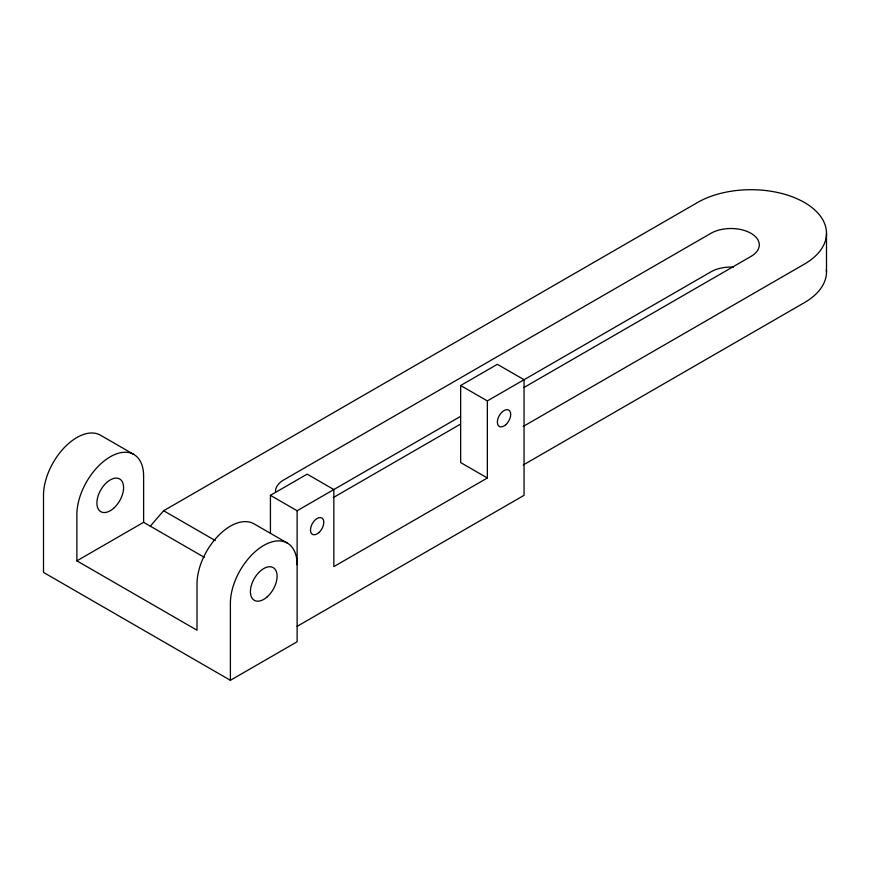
<?xml version="1.0" encoding="UTF-8"?>
<svg xmlns="http://www.w3.org/2000/svg" width="870" height="870" viewBox="0 0 870 870"><rect width="100%" height="100%" fill="white"/><g stroke="black" fill="none" stroke-linecap="round" stroke-linejoin="round"><path stroke-width="1.3" d="M150.292 526.165L163.636 510.744L697.588 202.471A75.516 43.598 0 0 1 804.38 202.471A75.516 43.598 0 0 1 804.38 264.121L523.24 426.441M143.615 522.304L143.615 476.064A47.197 27.253 -60 0 0 110.24 456.793A47.197 27.253 -60 0 0 76.875 514.594L76.875 560.846L143.615 522.304L204.276 557.322M270.429 533.19L270.429 495.334L307.143 474.139L333.841 489.549L333.841 566.62L487.352 477.989L487.352 400.918L460.654 385.508L460.654 462.579L487.352 477.989M460.654 385.508L497.357 364.312L524.055 379.733L524.055 495.334L297.127 626.346M270.429 495.334L297.127 510.744L460.295 416.545M487.352 400.918L710.942 271.832A28.318 16.345 0 0 1 733.421 267.112M333.243 497.607L460.328 424.234M523.87 387.541L750.984 256.422A28.318 16.345 0 0 0 750.984 233.301A28.318 16.345 0 0 0 710.942 233.301L283.783 479.914A28.318 16.345 0 0 0 275.485 491.474M523.24 464.982L804.38 302.662A75.516 43.598 0 0 0 826.369 269.308M133.839 454.455L100.474 435.196A47.197 27.253 -60 0 0 64.097 447.832A47.197 27.253 -60 0 0 43.5 495.334L43.5 572.406L230.387 680.296L297.127 641.766L297.127 510.744M287.35 543.087L253.986 523.816A47.197 27.253 -60 0 0 217.609 536.464A47.197 27.253 -60 0 0 197.011 583.966L197.011 630.206L76.875 560.846M163.636 510.744L215.271 540.553M826.5 233.301L826.5 271.832M230.387 680.296L230.387 603.225A47.197 27.253 -60 0 1 263.751 545.425A47.197 27.253 -60 0 1 297.127 564.695M113.698 508.221A18.879 10.897 -60 0 0 119.679 478.978A18.879 10.897 -60 0 0 97.353 498.782A18.879 10.897 -60 0 0 113.698 508.221M267.21 596.853A18.879 10.897 -60 0 0 273.191 567.61A18.879 10.897 -60 0 0 250.864 587.413A18.879 10.897 -60 0 0 267.21 596.853M505.764 424.712A9.439 5.448 -60 0 0 508.754 410.085A9.439 5.448 -60 0 0 497.586 419.992A9.439 5.448 -60 0 0 505.764 424.712M318.877 532.603A9.439 5.448 -60 0 0 321.867 517.987A9.439 5.448 -60 0 0 310.699 527.883A9.439 5.448 -60 0 0 318.877 532.603"/></g></svg>
